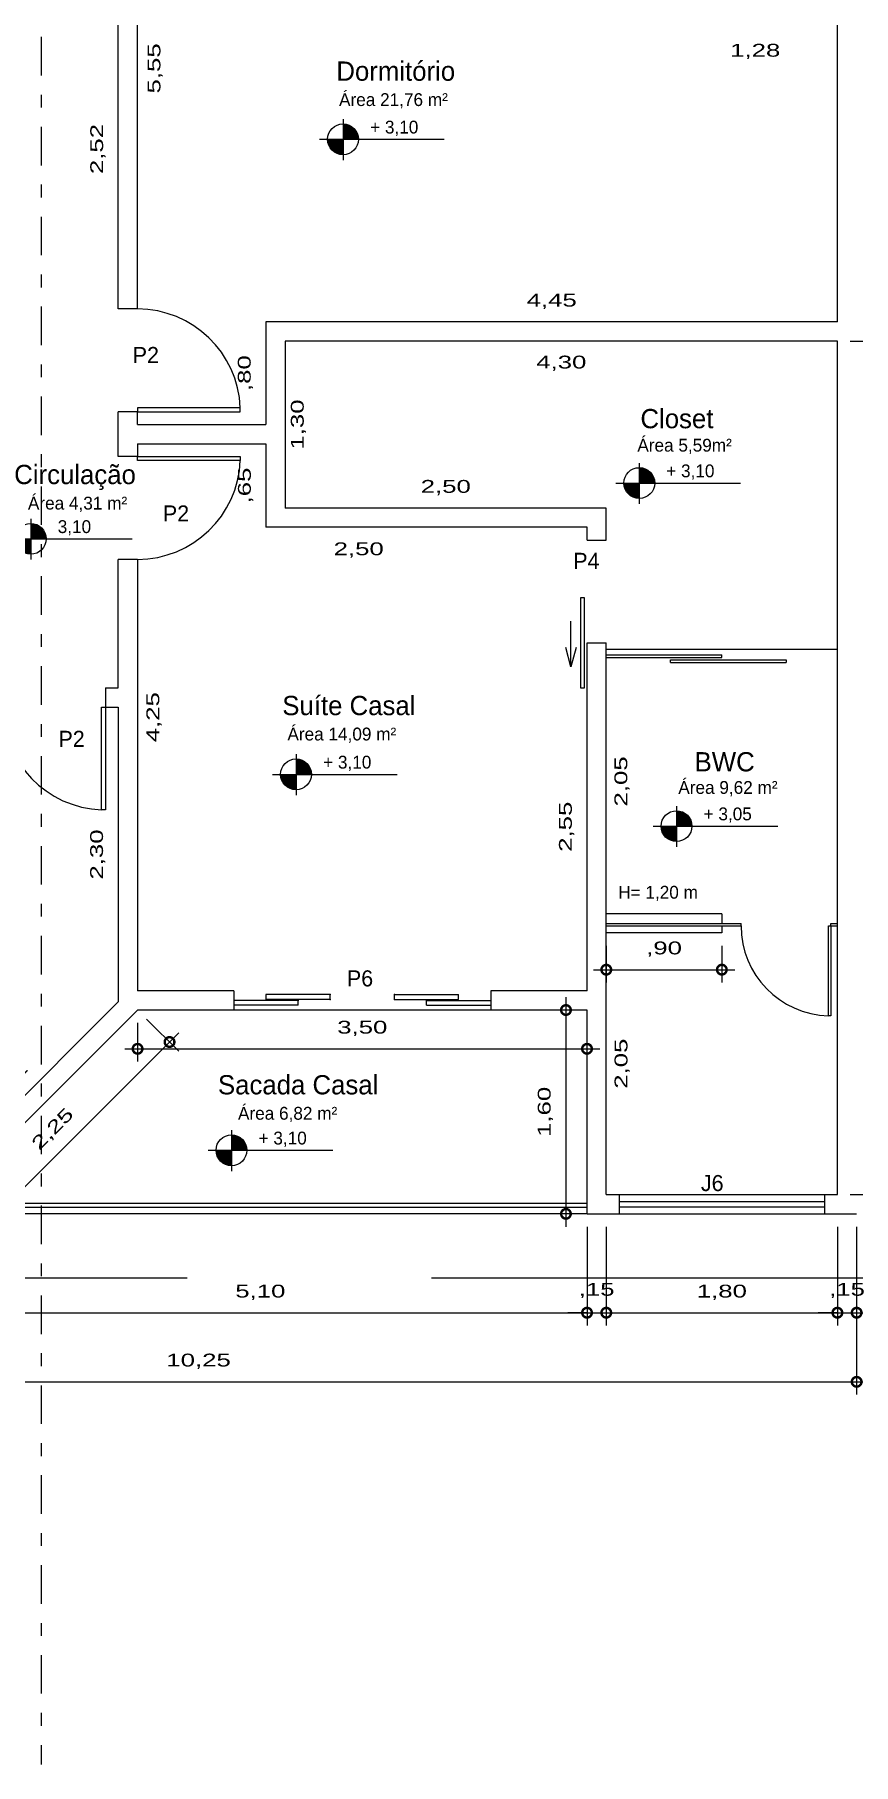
# Model space of a CAD drawing. Header units: millimetres. Extents: x 79.3 to 137.8, y -24.9 to 34.2.
# Drawn here: x 86.57 to 92.95, y -17.57 to -4.1 of the extents above; entities that cross this region are included whole.
import ezdxf

# ---------------------------------------------------------------- set-up
doc = ezdxf.new("R2010")
doc.units = ezdxf.units.MM
doc.header["$LTSCALE"] = 0.6
doc.header["$MEASUREMENT"] = 0
doc.linetypes.add('DASHDOT', pattern=[1, 0.5, -0.25, 0, -0.25])
doc.linetypes.add('HIDDEN', pattern=[9.525, 6.35, -3.175])
doc.layers.get('DEFPOINTS').update_dxf_attribs({"color": 253})
for name, color, linetype in [('0.1', 1, 'Continuous'), ('0.3', 3, 'Continuous'), ('0.4', 4, 'Continuous'), ('02', 2, 'Continuous'), ('AR-ALV', 5, 'Continuous'), ('AR-PRJ', 12, 'HIDDEN'), ('AR-TXT', 2, 'Continuous')]:
    doc.layers.add(name, color=color, linetype=linetype)
doc.styles.add('stylUS BT', font='stylu.ttf', dxfattribs={"width": 1.5})
doc.dimstyles.new('ARQ_100 - S T', dxfattribs={"dimtxt": 0.1, "dimasz": 0.24, "dimexe": 0.1, "dimexo": 0.2, "dimgap": 0.1, "dimtad": 1, "dimzin": 6, "dimtxsty": 'stylUS BT', "dimblk1": 'DOTSMALL', "dimblk2": 'DOTSMALL', "dimsah": 1, "dimcen": 0.09, "dimse1": 1, "dimse2": 1, "dimsd1": 1, "dimsd2": 1, "dimclrd": 256, "dimclre": 256, "dimclrt": 2, "dimaunit": 1, "dimadec": 0, "dimazin": 0, "dimtfac": 1, "dimtmove": 2, "dimatfit": 3, "dimldrblk": 'DOTSMALL', "dimfxl": 1, "dimtolj": 1, "dimtzin": 0, "dimarcsym": 0})
doc.dimstyles.new('ARQ_100 1', dxfattribs={"dimtxt": 0.1, "dimasz": 0.15, "dimexe": 0.1, "dimexo": 0.1, "dimgap": 0.1, "dimtad": 1, "dimzin": 6, "dimtxsty": 'stylUS BT', "dimblk": 'DOTSMALL', "dimcen": 0.1, "dimdle": 0.1, "dimclrd": 256, "dimclre": 256, "dimclrt": 2, "dimaunit": 1, "dimadec": 0, "dimazin": 0, "dimtfac": 1, "dimtmove": 2, "dimatfit": 3, "dimldrblk": 'OPEN30', "dimfxl": 1, "dimtolj": 1, "dimtzin": 0, "dimarcsym": 0})

# ---------------------------------------------------------------- blocks, each defined once
blk = doc.blocks.new('*D81')
at = {"layer": 'DEFPOINTS', "color": 0, "lineweight": -3}
for p in [(87.223, -3.736), (87.223, -6.254), (87.223, -6.254)]:
    blk.add_point(p, dxfattribs=at)
at = {"layer": 'AR-TXT', "color": 2, "lineweight": -3, "insert": (87.064, -4.995), "char_height": 0.1, "attachment_point": 5, "rotation": 90, "style": 'stylUS BT'}
blk.add_mtext('\\A1;2,52', dxfattribs=at)
blk = doc.blocks.new('_DOTSMALL')
at = {"color": 0, "linetype": 'ByBlock', "const_width": 0.5}
blk.add_lwpolyline([(-0.0625, 0, 1), (0.0625, 0, 1)], format="xyb", close=True, dxfattribs=at)
blk = doc.blocks.new('*D82')
at = {"layer": 'DEFPOINTS', "color": 0, "lineweight": -3}
for p in [(87.373, -1.586), (87.373, -7.14), (87.773, -7.14)]:
    blk.add_point(p, dxfattribs=at)
at = {"layer": 'AR-TXT', "color": 2, "lineweight": -3, "insert": (87.51, -4.367), "char_height": 0.1, "attachment_point": 5, "rotation": 90, "style": 'stylUS BT'}
blk.add_mtext('\\A1;5,55', dxfattribs=at)
blk = doc.blocks.new('*D83')
at = {"layer": 'DEFPOINTS', "color": 0, "lineweight": -3}
for p in [(88.373, -6.34), (88.373, -6.34), (92.823, -6.34)]:
    blk.add_point(p, dxfattribs=at)
at = {"layer": 'AR-TXT', "color": 2, "lineweight": -3, "insert": (90.598, -6.181), "char_height": 0.1, "attachment_point": 5, "style": 'stylUS BT'}
blk.add_mtext('\\A1;4,45', dxfattribs=at)
blk = doc.blocks.new('*D84')
at = {"layer": 'DEFPOINTS', "color": 0, "lineweight": -3}
for p in [(91.543, -4.2), (92.823, -4.2), (91.543, -4.394)]:
    blk.add_point(p, dxfattribs=at)
at = {"layer": 'AR-TXT', "color": 2, "lineweight": -3, "insert": (92.183, -4.235), "char_height": 0.1, "attachment_point": 5, "style": 'stylUS BT'}
blk.add_mtext('\\A1;1,28', dxfattribs=at)
blk = doc.blocks.new('*D86')
at = {"layer": 'DEFPOINTS', "color": 0, "lineweight": -3}
for p in [(88.373, -6.34), (88.373, -7.14), (88.373, -7.14)]:
    blk.add_point(p, dxfattribs=at)
at = {"layer": 'AR-TXT', "color": 2, "lineweight": -3, "insert": (88.213, -6.74), "char_height": 0.1, "attachment_point": 5, "rotation": 90, "style": 'stylUS BT'}
blk.add_mtext('\\A1;,80', dxfattribs=at)
blk = doc.blocks.new('*D87')
at = {"layer": 'DEFPOINTS', "color": 0, "lineweight": -3}
for p in [(88.373, -7.29), (88.373, -7.94), (88.373, -7.94)]:
    blk.add_point(p, dxfattribs=at)
at = {"layer": 'AR-TXT', "color": 2, "lineweight": -3, "insert": (88.214, -7.615), "char_height": 0.1, "attachment_point": 5, "rotation": 90, "style": 'stylUS BT'}
blk.add_mtext('\\A1;,65', dxfattribs=at)
blk = doc.blocks.new('*D88')
at = {"layer": 'DEFPOINTS', "color": 0, "lineweight": -3}
for p in [(88.523, -6.49), (88.523, -7.79), (88.735, -7.79)]:
    blk.add_point(p, dxfattribs=at)
at = {"layer": 'AR-TXT', "color": 2, "lineweight": -3, "insert": (88.626, -7.14), "char_height": 0.1, "attachment_point": 5, "rotation": 90, "style": 'stylUS BT'}
blk.add_mtext('\\A1;1,30', dxfattribs=at)
blk = doc.blocks.new('*D89')
at = {"layer": 'DEFPOINTS', "color": 0, "lineweight": -3}
for p in [(88.523, -7.79), (88.523, -7.79), (91.023, -7.79)]:
    blk.add_point(p, dxfattribs=at)
at = {"layer": 'AR-TXT', "color": 2, "lineweight": -3, "insert": (89.773, -7.631), "char_height": 0.1, "attachment_point": 5, "style": 'stylUS BT'}
blk.add_mtext('\\A1;2,50', dxfattribs=at)
blk = doc.blocks.new('*D90')
at = {"layer": 'DEFPOINTS', "color": 0, "lineweight": -3}
for p in [(88.523, -6.49), (92.823, -6.49), (88.523, -6.667)]:
    blk.add_point(p, dxfattribs=at)
at = {"layer": 'AR-TXT', "color": 2, "lineweight": -3, "insert": (90.673, -6.663), "char_height": 0.1, "attachment_point": 5, "style": 'stylUS BT'}
blk.add_mtext('\\A1;4,30', dxfattribs=at)
blk = doc.blocks.new('*D91')
at = {"layer": 'DEFPOINTS', "color": 0, "lineweight": -3}
for p in [(87.373, -7.29), (87.373, -11.549), (87.61, -11.549)]:
    blk.add_point(p, dxfattribs=at)
at = {"layer": 'AR-TXT', "color": 2, "lineweight": -3, "insert": (87.501, -9.419), "char_height": 0.1, "attachment_point": 5, "rotation": 90, "style": 'stylUS BT'}
blk.add_mtext('\\A1;4,25', dxfattribs=at)
blk = doc.blocks.new('*D92')
at = {"layer": 'DEFPOINTS', "color": 0, "lineweight": -3}
for p in [(90.873, -8.995), (90.873, -11.549), (90.873, -11.549)]:
    blk.add_point(p, dxfattribs=at)
at = {"layer": 'AR-TXT', "color": 2, "lineweight": -3, "insert": (90.714, -10.272), "char_height": 0.1, "attachment_point": 5, "rotation": 90, "style": 'stylUS BT'}
blk.add_mtext('\\A1;2,55', dxfattribs=at)
blk = doc.blocks.new('*D93')
at = {"layer": 'DEFPOINTS', "color": 0, "lineweight": -3}
for p in [(88.373, -7.94), (90.873, -7.94), (88.373, -8.132)]:
    blk.add_point(p, dxfattribs=at)
at = {"layer": 'AR-TXT', "color": 2, "lineweight": -3, "insert": (89.095, -8.117), "char_height": 0.1, "attachment_point": 5, "style": 'stylUS BT'}
blk.add_mtext('\\A1;2,50', dxfattribs=at)
blk = doc.blocks.new('*D95')
at = {"layer": 'DEFPOINTS', "color": 0, "lineweight": -3}
for p in [(87.223, -9.34), (87.223, -11.636), (87.223, -11.636)]:
    blk.add_point(p, dxfattribs=at)
at = {"layer": 'AR-TXT', "color": 2, "lineweight": -3, "insert": (87.063, -10.488), "char_height": 0.1, "attachment_point": 5, "rotation": 90, "style": 'stylUS BT'}
blk.add_mtext('\\A1;2,30', dxfattribs=at)
blk = doc.blocks.new('*D96')
at = {"layer": 'DEFPOINTS', "color": 0, "lineweight": -3}
for p in [(87.223, -11.636), (85.723, -13.136), (85.723, -13.136)]:
    blk.add_point(p, dxfattribs=at)
at = {"layer": 'AR-TXT', "color": 2, "lineweight": -3, "insert": (86.36, -12.274), "char_height": 0.1, "attachment_point": 5, "rotation": 45, "style": 'stylUS BT'}
blk.add_mtext('\\A1;2,12', dxfattribs=at)
blk = doc.blocks.new('*D142')
at = {"layer": '0.1', "lineweight": -2}
for p, q in [((87.443, -11.769), (87.693, -12.019)), ((85.963, -13.606), (87.693, -11.877)), ((85.856, -13.357), (86.105, -13.606))]:
    blk.add_line(p, q, dxfattribs=at)
at = {"layer": 'DEFPOINTS', "color": 0, "lineweight": -3}
for p in [(87.373, -11.699), (87.622, -11.948), (85.785, -13.286)]:
    blk.add_point(p, dxfattribs=at)
at = {"layer": '0.1', "lineweight": -2, "xscale": 0.15, "yscale": 0.15, "zscale": 0.15}
for p, rotation in [((87.622, -11.948), 45), ((86.034, -13.536), 225)]:
    blk.add_blockref('_DOTSMALL', p, dxfattribs=dict(at, rotation=rotation))
at = {"layer": '0.1', "color": 2, "lineweight": -3, "insert": (86.716, -12.629), "char_height": 0.1, "attachment_point": 5, "rotation": 45, "style": 'stylUS BT'}
blk.add_mtext('\\A1;2,25', dxfattribs=at)
blk = doc.blocks.new('_Open30')
at = {"layer": 'AR-ALV', "color": 0, "lineweight": -2}
for p, q in [((-1, 0.268), (0, 0)), ((0, 0), (-1, -0.268)), ((0, 0), (-1, 0))]:
    blk.add_line(p, q, dxfattribs=at)
blk = doc.blocks.new('*D143')
at = {"layer": '0.1', "lineweight": -2}
for p, q in [((87.373, -11.799), (87.373, -12.101)), ((87.273, -12.001), (90.973, -12.001))]:
    blk.add_line(p, q, dxfattribs=at)
at = {"layer": 'DEFPOINTS', "color": 0, "lineweight": -3}
for p in [(87.373, -11.699), (90.873, -12.001), (90.873, -12.001)]:
    blk.add_point(p, dxfattribs=at)
at = {"layer": '0.1', "lineweight": -2, "xscale": 0.15, "yscale": 0.15, "zscale": 0.15, "rotation": 180}
blk.add_blockref('_DOTSMALL', (87.373, -12.001), dxfattribs=at)
at = {"layer": '0.1', "lineweight": -2, "xscale": 0.15, "yscale": 0.15, "zscale": 0.15}
blk.add_blockref('_DOTSMALL', (90.873, -12.001), dxfattribs=at)
at = {"layer": '0.1', "color": 2, "lineweight": -3, "insert": (89.123, -11.842), "char_height": 0.1, "attachment_point": 5, "style": 'stylUS BT'}
blk.add_mtext('\\A1;3,50', dxfattribs=at)
blk = doc.blocks.new('*D144')
at = {"layer": '0.1', "lineweight": -2}
for p, q in [((90.773, -11.699), (90.609, -11.699)), ((90.709, -11.599), (90.709, -13.386)), ((90.773, -13.286), (90.609, -13.286))]:
    blk.add_line(p, q, dxfattribs=at)
at = {"layer": 'DEFPOINTS', "color": 0, "lineweight": -3}
for p in [(90.873, -11.699), (90.709, -13.286), (90.873, -13.286)]:
    blk.add_point(p, dxfattribs=at)
at = {"layer": '0.1', "lineweight": -2, "xscale": 0.15, "yscale": 0.15, "zscale": 0.15}
for p, rotation in [((90.709, -11.699), 90), ((90.709, -13.286), 270)]:
    blk.add_blockref('_DOTSMALL', p, dxfattribs=dict(at, rotation=rotation))
at = {"layer": '0.1', "color": 2, "lineweight": -3, "insert": (90.549, -12.492), "char_height": 0.1, "attachment_point": 5, "rotation": 90, "style": 'stylUS BT'}
blk.add_mtext('\\A1;1,60', dxfattribs=at)
blk = doc.blocks.new('*D145')
at = {"layer": '0.1', "lineweight": -2}
for p, q in [((85.785, -13.386), (85.785, -14.156)), ((90.873, -13.386), (90.873, -14.156)), ((85.685, -14.056), (90.973, -14.056))]:
    blk.add_line(p, q, dxfattribs=at)
at = {"layer": 'DEFPOINTS', "color": 0, "lineweight": -3}
for p in [(85.785, -13.286), (90.873, -13.286), (90.873, -14.056)]:
    blk.add_point(p, dxfattribs=at)
at = {"layer": '0.1', "lineweight": -2, "xscale": 0.15, "yscale": 0.15, "zscale": 0.15, "rotation": 180}
blk.add_blockref('_DOTSMALL', (85.785, -14.056), dxfattribs=at)
at = {"layer": '0.1', "lineweight": -2, "xscale": 0.15, "yscale": 0.15, "zscale": 0.15}
blk.add_blockref('_DOTSMALL', (90.873, -14.056), dxfattribs=at)
at = {"layer": '0.1', "color": 2, "lineweight": -3, "insert": (88.329, -13.897), "char_height": 0.1, "attachment_point": 5, "style": 'stylUS BT'}
blk.add_mtext('\\A1;5,10', dxfattribs=at)
blk = doc.blocks.new('*D146')
at = {"layer": '0.1', "lineweight": -2}
for p, q in [((90.873, -13.386), (90.873, -14.156)), ((91.023, -13.386), (91.023, -14.156)), ((90.873, -14.056), (90.723, -14.056)), ((90.873, -14.056), (91.023, -14.056)), ((91.023, -14.056), (91.173, -14.056))]:
    blk.add_line(p, q, dxfattribs=at)
at = {"layer": 'DEFPOINTS', "color": 0, "lineweight": -3}
for p in [(90.873, -13.286), (91.023, -13.286), (91.023, -14.056)]:
    blk.add_point(p, dxfattribs=at)
at = {"layer": '0.1', "lineweight": -2, "xscale": 0.15, "yscale": 0.15, "zscale": 0.15}
blk.add_blockref('_DOTSMALL', (90.873, -14.056), dxfattribs=at)
at = {"layer": '0.1', "lineweight": -2, "xscale": 0.15, "yscale": 0.15, "zscale": 0.15, "rotation": 180}
blk.add_blockref('_DOTSMALL', (91.023, -14.056), dxfattribs=at)
at = {"layer": '0.1', "color": 2, "lineweight": -3, "insert": (90.948, -13.883), "char_height": 0.1, "attachment_point": 5, "style": 'stylUS BT'}
blk.add_mtext('\\A1;,15', dxfattribs=at)
blk = doc.blocks.new('*D147')
at = {"layer": '0.1', "lineweight": -2}
for p, q in [((91.023, -13.386), (91.023, -14.156)), ((92.823, -13.386), (92.823, -14.156)), ((90.923, -14.056), (92.923, -14.056))]:
    blk.add_line(p, q, dxfattribs=at)
at = {"layer": 'DEFPOINTS', "color": 0, "lineweight": -3}
for p in [(91.023, -13.286), (92.823, -13.286), (92.823, -14.056)]:
    blk.add_point(p, dxfattribs=at)
at = {"layer": '0.1', "lineweight": -2, "xscale": 0.15, "yscale": 0.15, "zscale": 0.15, "rotation": 180}
blk.add_blockref('_DOTSMALL', (91.023, -14.056), dxfattribs=at)
at = {"layer": '0.1', "lineweight": -2, "xscale": 0.15, "yscale": 0.15, "zscale": 0.15}
blk.add_blockref('_DOTSMALL', (92.823, -14.056), dxfattribs=at)
at = {"layer": '0.1', "color": 2, "lineweight": -3, "insert": (91.923, -13.897), "char_height": 0.1, "attachment_point": 5, "style": 'stylUS BT'}
blk.add_mtext('\\A1;1,80', dxfattribs=at)
blk = doc.blocks.new('*D148')
at = {"layer": '0.1', "lineweight": -2}
for p, q in [((92.823, -13.386), (92.823, -14.156)), ((92.973, -13.386), (92.973, -14.156)), ((92.823, -14.056), (92.673, -14.056)), ((92.823, -14.056), (92.973, -14.056)), ((92.973, -14.056), (93.123, -14.056))]:
    blk.add_line(p, q, dxfattribs=at)
at = {"layer": 'DEFPOINTS', "color": 0, "lineweight": -3}
for p in [(92.823, -13.286), (92.973, -13.286), (92.973, -14.056)]:
    blk.add_point(p, dxfattribs=at)
at = {"layer": '0.1', "lineweight": -2, "xscale": 0.15, "yscale": 0.15, "zscale": 0.15}
blk.add_blockref('_DOTSMALL', (92.823, -14.056), dxfattribs=at)
at = {"layer": '0.1', "lineweight": -2, "xscale": 0.15, "yscale": 0.15, "zscale": 0.15, "rotation": 180}
blk.add_blockref('_DOTSMALL', (92.973, -14.056), dxfattribs=at)
at = {"layer": '0.1', "color": 2, "lineweight": -3, "insert": (92.898, -13.883), "char_height": 0.1, "attachment_point": 5, "style": 'stylUS BT'}
blk.add_mtext('\\A1;,15', dxfattribs=at)
blk = doc.blocks.new('*D149')
at = {"layer": '0.1', "lineweight": -2}
for p, q in [((82.723, -13.386), (82.723, -14.694)), ((92.973, -13.386), (92.973, -14.694)), ((82.623, -14.594), (93.073, -14.594))]:
    blk.add_line(p, q, dxfattribs=at)
at = {"layer": 'DEFPOINTS', "color": 0, "lineweight": -3}
for p in [(82.723, -13.286), (92.973, -13.286), (92.973, -14.594)]:
    blk.add_point(p, dxfattribs=at)
at = {"layer": '0.1', "lineweight": -2, "xscale": 0.15, "yscale": 0.15, "zscale": 0.15, "rotation": 180}
blk.add_blockref('_DOTSMALL', (82.723, -14.594), dxfattribs=at)
at = {"layer": '0.1', "lineweight": -2, "xscale": 0.15, "yscale": 0.15, "zscale": 0.15}
blk.add_blockref('_DOTSMALL', (92.973, -14.594), dxfattribs=at)
at = {"layer": '0.1', "color": 2, "lineweight": -3, "insert": (87.848, -14.434), "char_height": 0.1, "attachment_point": 5, "style": 'stylUS BT'}
blk.add_mtext('\\A1;10,25', dxfattribs=at)
blk = doc.blocks.new('*D159')
at = {"layer": '0.1', "lineweight": -2}
for p, q in [((93.899, -6.39), (93.899, -13.236)), ((92.923, -6.49), (93.999, -6.49)), ((92.923, -13.136), (93.999, -13.136))]:
    blk.add_line(p, q, dxfattribs=at)
at = {"layer": 'DEFPOINTS', "color": 0, "lineweight": -3}
for p in [(92.823, -6.49), (92.823, -13.136), (93.899, -13.136)]:
    blk.add_point(p, dxfattribs=at)
at = {"layer": '0.1', "lineweight": -2, "xscale": 0.15, "yscale": 0.15, "zscale": 0.15}
for p, rotation in [((93.899, -6.49), 90), ((93.899, -13.136), 270)]:
    blk.add_blockref('_DOTSMALL', p, dxfattribs=dict(at, rotation=rotation))
at = {"layer": '0.1', "color": 2, "lineweight": -3, "insert": (93.739, -9.813), "char_height": 0.1, "attachment_point": 5, "rotation": 90, "style": 'stylUS BT'}
blk.add_mtext('\\A1;6,65', dxfattribs=at)
blk = doc.blocks.new('NIVELPLANTA2')
for p, q in [((0, 0.195), (0, -0.202)), ((-0.228, 0), (0.986, 0))]:
    blk.add_line(p, q)
at = {"const_width": 0.15}
for points in [[(-0.075, 0, 0.414214), (0, -0.075, 1)], [(0.075, 0, 0.414214), (0, 0.075, 1)]]:
    blk.add_lwpolyline(points, format="xyb", dxfattribs=at)
blk.add_circle((0, 0), 0.15)
blk = doc.blocks.new('*D168')
at = {"layer": 'DEFPOINTS', "color": 0, "linetype": 'Continuous', "lineweight": -3}
for p in [(91.023, -11.099), (91.023, -13.136), (91.307, -13.136)]:
    blk.add_point(p, dxfattribs=at)
at = {"layer": '0.1', "color": 2, "linetype": 'Continuous', "lineweight": -3, "insert": (91.147, -12.117), "char_height": 0.1, "attachment_point": 5, "rotation": 90, "style": 'stylUS BT'}
blk.add_mtext('\\A1;2,05', dxfattribs=at)
blk = doc.blocks.new('*D169')
at = {"layer": 'DEFPOINTS', "color": 0, "linetype": 'Continuous', "lineweight": -3}
for p in [(91.023, -8.89), (91.023, -10.949), (91.305, -10.949)]:
    blk.add_point(p, dxfattribs=at)
at = {"layer": '0.1', "color": 2, "linetype": 'Continuous', "lineweight": -3, "insert": (91.146, -9.919), "char_height": 0.1, "attachment_point": 5, "rotation": 90, "style": 'stylUS BT'}
blk.add_mtext('\\A1;2,05', dxfattribs=at)
blk = doc.blocks.new('*D170')
at = {"layer": '0.1', "linetype": 'Continuous', "lineweight": -2}
for p, q in [((91.023, -11.199), (91.023, -11.485)), ((91.923, -11.199), (91.923, -11.485)), ((90.923, -11.385), (92.023, -11.385))]:
    blk.add_line(p, q, dxfattribs=at)
at = {"layer": 'DEFPOINTS', "color": 0, "linetype": 'Continuous', "lineweight": -3}
for p in [(91.023, -11.099), (91.923, -11.099), (91.923, -11.385)]:
    blk.add_point(p, dxfattribs=at)
at = {"layer": '0.1', "linetype": 'Continuous', "lineweight": -2, "xscale": 0.15, "yscale": 0.15, "zscale": 0.15, "rotation": 180}
blk.add_blockref('_DOTSMALL', (91.023, -11.385), dxfattribs=at)
at = {"layer": '0.1', "linetype": 'Continuous', "lineweight": -2, "xscale": 0.15, "yscale": 0.15, "zscale": 0.15}
blk.add_blockref('_DOTSMALL', (91.923, -11.385), dxfattribs=at)
at = {"layer": '0.1', "color": 2, "linetype": 'Continuous', "lineweight": -3, "insert": (91.473, -11.225), "char_height": 0.1, "attachment_point": 5, "style": 'stylUS BT'}
blk.add_mtext('\\A1;,90', dxfattribs=at)

msp = doc.modelspace()

# ---------------------------------------------------------------- linework, layer by layer
at = {"layer": '0.1', "linetype": 'Continuous', "lineweight": -3}
msp.add_line((91.023, -8.89), (92.823, -8.89), dxfattribs=at)
at = {"layer": '0.1'}
for p, q in [((90.123, -11.699), (88.123, -11.699)), ((90.873, -13.286), (85.785, -13.286))]:
    msp.add_line(p, q, dxfattribs=at)
at = {"layer": '0.1', "linetype": 'HIDDEN', "lineweight": -3}
for p, q in [((91.123, -13.136), (91.123, -13.286)), ((92.723, -13.136), (92.723, -13.286))]:
    msp.add_line(p, q, dxfattribs=at)
at = {"layer": '0.1', "linetype": 'HIDDEN'}
for p, q in [((91.123, -13.191), (92.723, -13.191)), ((91.123, -13.231), (92.723, -13.231))]:
    msp.add_line(p, q, dxfattribs=at)
at = {"layer": '0.1'}
for centre, radius, start, end in [((87.372, -7.041), 0.801, 2.2198, 89.9696), ((87.372, -7.389), 0.801, 270.0304, 357.7802), ((87.124, -9.34), 0.801, 180.0304, 267.7802), ((92.773, -11.044), 0.7, 180, 268.3628)]:
    msp.add_arc(centre, radius, start, end, dxfattribs=at)
at = {"layer": '0.3'}
for p, q in [((91.923, -10.949), (91.023, -10.949)), ((91.923, -10.949), (91.923, -11.024)), ((91.923, -11.044), (91.923, -11.099)), ((91.923, -11.099), (91.023, -11.099))]:
    msp.add_line(p, q, dxfattribs=at)
at = {"layer": '0.4', "linetype": 'DASHDOT', "lineweight": -3}
msp.add_line((86.621, 5.678), (86.621, -17.573), dxfattribs=at)
at = {"layer": '02'}
for p, q in [((87.373, -7.01), (87.373, -7.04)), ((88.173, -7.01), (87.373, -7.01)), ((87.373, -7.04), (88.173, -7.04)), ((88.173, -7.04), (88.173, -7.01)), ((87.373, -7.42), (87.373, -7.39)), ((87.373, -7.39), (88.173, -7.39)), ((88.173, -7.39), (88.173, -7.42)), ((88.173, -7.42), (87.373, -7.42)), ((91.023, -8.933), (91.923, -8.933)), ((91.023, -8.953), (91.923, -8.953)), ((91.523, -8.993), (91.523, -8.973)), ((91.523, -8.973), (92.423, -8.973)), ((91.523, -8.993), (92.423, -8.993)), ((91.923, -8.953), (91.923, -8.933)), ((92.423, -8.973), (92.423, -8.993)), ((87.093, -9.34), (87.123, -9.34)), ((87.093, -10.14), (87.093, -9.34)), ((87.123, -9.34), (87.123, -10.14)), ((87.123, -10.14), (87.093, -10.14)), ((91.023, -11.024), (91.923, -11.024)), ((91.023, -11.044), (91.923, -11.044)), ((91.923, -11.024), (92.073, -11.024)), ((91.923, -11.044), (92.073, -11.044)), ((92.073, -11.044), (92.073, -11.024)), ((92.073, -11.044), (92.073, -11.024)), ((92.753, -11.044), (92.773, -11.044)), ((92.753, -11.744), (92.753, -11.044)), ((92.773, -11.024), (92.823, -11.024)), ((92.773, -11.044), (92.773, -11.024)), ((92.773, -11.044), (92.773, -11.744)), ((92.773, -11.044), (92.823, -11.044)), ((88.873, -11.578), (88.373, -11.578)), ((88.373, -11.578), (88.373, -11.616)), ((88.873, -11.616), (88.873, -11.578)), ((89.373, -11.578), (89.873, -11.578)), ((89.373, -11.616), (89.373, -11.578)), ((89.873, -11.616), (89.873, -11.578)), ((88.623, -11.624), (88.123, -11.624)), ((88.623, -11.661), (88.123, -11.661)), ((88.873, -11.616), (88.373, -11.616)), ((88.623, -11.661), (88.623, -11.624)), ((89.373, -11.616), (89.873, -11.616)), ((89.623, -11.624), (90.123, -11.624)), ((89.623, -11.661), (89.623, -11.624)), ((89.623, -11.661), (90.123, -11.661)), ((92.773, -11.744), (92.753, -11.744)), ((90.873, -13.236), (85.835, -13.236)), ((90.873, -13.206), (85.865, -13.206))]:
    msp.add_line(p, q, dxfattribs=at)
msp.add_lwpolyline([(90.823, -9.19), (90.853, -9.19), (90.853, -8.49), (90.823, -8.49)], close=True, dxfattribs=at)
for p in [(88.873, -11.578), (89.373, -11.578), (88.623, -11.624), (88.873, -11.616), (89.373, -11.616), (89.623, -11.624)]:
    msp.add_point(p, dxfattribs=at)
at = {"layer": 'AR-ALV'}
for p, q in [((87.373, -6.24), (87.373, -1.586)), ((87.223, -6.24), (87.223, -3.736)), ((92.823, -6.34), (92.823, -3.936)), ((92.823, -6.34), (92.823, -5.49)), ((87.373, -6.24), (87.223, -6.24)), ((92.823, -6.34), (88.373, -6.34)), ((88.373, -6.34), (88.373, -7.14)), ((92.823, -6.49), (88.523, -6.49)), ((88.523, -6.49), (88.523, -7.79)), ((92.823, -6.99), (92.823, -6.49)), ((92.823, -13.136), (92.823, -6.49)), ((87.373, -7.04), (87.223, -7.04)), ((87.223, -7.39), (87.223, -7.04)), ((87.373, -7.14), (87.373, -7.04)), ((87.223, -7.39), (87.223, -7.19)), ((87.373, -7.14), (88.373, -7.14)), ((87.373, -7.39), (87.223, -7.39)), ((87.373, -7.29), (87.373, -7.39)), ((87.373, -7.29), (87.373, -7.39)), ((87.373, -7.29), (88.373, -7.29)), ((88.373, -7.29), (88.373, -7.94)), ((91.023, -7.79), (88.523, -7.79)), ((91.023, -8.04), (91.023, -7.79)), ((90.873, -7.94), (88.373, -7.94)), ((90.873, -8.04), (90.873, -7.94)), ((90.873, -8.04), (91.023, -8.04)), ((87.223, -9.19), (87.223, -8.19)), ((87.373, -8.19), (87.223, -8.19)), ((87.373, -8.19), (87.373, -11.549)), ((90.873, -11.549), (90.873, -8.84)), ((90.873, -8.84), (91.023, -8.84)), ((91.023, -13.136), (91.023, -8.84)), ((87.123, -9.19), (87.123, -9.34)), ((87.123, -9.19), (87.223, -9.19)), ((87.123, -9.34), (87.223, -9.34)), ((87.223, -9.34), (87.223, -11.636)), ((88.123, -11.549), (87.373, -11.549)), ((88.123, -11.549), (88.123, -11.699)), ((90.873, -11.549), (90.123, -11.549)), ((90.123, -11.549), (90.123, -11.699)), ((87.223, -11.636), (85.723, -13.136)), ((87.373, -11.699), (85.785, -13.286)), ((88.123, -11.699), (87.373, -11.699)), ((90.873, -11.699), (90.123, -11.699)), ((90.873, -13.286), (90.873, -11.699)), ((91.023, -13.136), (92.823, -13.136)), ((90.873, -13.286), (92.973, -13.286))]:
    msp.add_line(p, q, dxfattribs=at)
at = {"layer": 'AR-PRJ'}
msp.add_line((93.473, -13.786), (82.223, -13.786), dxfattribs=at)

# ---------------------------------------------------------------- block references
at = {"layer": '0.1', "lineweight": -3}
for p, xscale, yscale in [((88.973, -4.919), 0.7999999999999972, 0.7999999999999998), ((91.28, -7.596), 0.8, 0.8), ((86.541, -8.03), 0.7999999999999972, 0.7999999999999998), ((88.607, -9.864), 0.7999999999999972, 0.8000000000000007), ((91.57, -10.267), 0.8, 0.8), ((88.104, -12.791), 0.7999999999999972, 0.8000000000000007)]:
    msp.add_blockref('NIVELPLANTA2', p, dxfattribs=dict(at, xscale=xscale, yscale=yscale))

# ---------------------------------------------------------------- texts
at = {"layer": 'AR-TXT', "attachment_point": 1}
for s, insert, char_height, width in [('{\\fStylus BT|b0|i0|c0|p34;Dormitório}', (88.921, -4.313), 0.15, 1.3569), ('{\\fStylus BT|b0|i0|c0|p34;Área 21,76 m²}', (88.942, -4.56), 0.1, 1.143), ('{\\fStylus BT|b0|i0|c0|p34;+ 3,10}', (89.184, -4.774), 0.1, 0.6422), ('{\\fStylus BT|b0|i0|c0|p34;P2}', (87.335, -6.536), 0.125, 0.1942), ('{\\fStylus BT|b0|i0|c0|p34;Closet}', (91.289, -7.019), 0.15, 1.3569), ('{\\fStylus BT|b0|i0|c0|p34;Área 5,59m²}', (91.265, -7.251), 0.1, 0.9293), ('{\\fStylus BT|b0|i0|c0|p34;Circulação}', (86.412, -7.454), 0.15, 1.3569), ('{\\fStylus BT|b0|i0|c0|p34;+ 3,10}', (91.49, -7.451), 0.1, 0.6422), ('{\\fStylus BT|b0|i0|c0|p34;Área 4,31 m²}', (86.519, -7.702), 0.1, 1.143), ('{\\fStylus BT|b0|i0|c0|p34;P2}', (87.57, -7.77), 0.125, 0.1942), ('{\\fStylus BT|b0|i0|c0|p34;3,10}', (86.751, -7.885), 0.1, 0.6422), ('{\\fStylus BT|b0|i0|c0|p34;P4}', (90.766, -8.139), 0.125, 0.1942), ('{\\fStylus BT|b0|i0|c0|p34;Suíte Casal}', (88.5, -9.253), 0.15, 1.3569), ('{\\fStylus BT|b0|i0|c0|p34;P2}', (86.757, -9.525), 0.125, 0.1942), ('{\\fStylus BT|b0|i0|c0|p34;Área 14,09 m²}', (88.54, -9.5), 0.1, 1.143), ('{\\fStylus BT|b0|i0|c0|p34;BWC}', (91.711, -9.691), 0.15, 1.3569), ('{\\fStylus BT|b0|i0|c0|p34;+ 3,10}', (88.818, -9.719), 0.1, 0.6422), ('{\\fStylus BT|b0|i0|c0|p34;Área 9,62 m²}', (91.584, -9.916), 0.1, 0.9293), ('{\\fStylus BT|b0|i0|c0|p34;+ 3,05}', (91.781, -10.122), 0.1, 0.6422), ('{\\fStylus BT|b0|i0|c0|p34;H= 1,20 m}', (91.116, -10.732), 0.1, 0.9293), ('{\\fStylus BT|b0|i0|c0|p34;P6}', (89.003, -11.39), 0.125, 0.1942), ('{\\fStylus BT|b0|i0|c0|p34;Sacada Casal}', (87.999, -12.206), 0.15, 1.3569), ('{\\fStylus BT|b0|i0|c0|p34;Área 6,82 m²}', (88.155, -12.453), 0.1, 1.143), ('{\\fStylus BT|b0|i0|c0|p34;+ 3,10}', (88.315, -12.646), 0.1, 0.6422), ('{\\fStylus BT|b0|i0|c0|p34;J6}', (91.76, -12.984), 0.125, 0.1942)]:
    msp.add_mtext(s, dxfattribs=dict(at, insert=insert, char_height=char_height, width=width))

# ---------------------------------------------------------------- dimensions: what is measured, and where the dimension line sits
at = {"layer": '0.1', "lineweight": -3}
dim = msp.add_linear_dim(base=(93.899, -13.136), p1=(92.823, -6.49), p2=(92.823, -13.136), angle=90, dimstyle='ARQ_100 1', dxfattribs=at)
dim.commit()
dim.dimension.update_dxf_attribs({"geometry": '*D159', "text_midpoint": (93.739, -9.813)})
at = {"layer": '0.1', "linetype": 'Continuous', "lineweight": -3}
for base, p1, p2, picture, middle in [((91.305, -10.949), (91.023, -8.89), (91.023, -10.949), '*D169', (91.146, -9.919)), ((91.307, -13.136), (91.023, -11.099), (91.023, -13.136), '*D168', (91.147, -12.117))]:
    dim = msp.add_linear_dim(base=base, p1=p1, p2=p2, angle=90, text='2,05', dimstyle='ARQ_100 - S T', dxfattribs=at)
    dim.commit()
    dim.dimension.update_dxf_attribs({"geometry": picture, "text_midpoint": middle})
dim = msp.add_linear_dim(base=(91.923, -11.385), p1=(91.023, -11.099), p2=(91.923, -11.099), dimstyle='ARQ_100 1', dxfattribs=at)
dim.commit()
dim.dimension.update_dxf_attribs({"geometry": '*D170', "text_midpoint": (91.473, -11.225)})
at = {"layer": '0.1', "lineweight": -3}
dim = msp.add_aligned_dim(p1=(85.785, -13.286), p2=(87.373, -11.699), distance=-0.353, dimstyle='ARQ_100 1', dxfattribs=at)
dim.commit()
dim.dimension.update_dxf_attribs({"geometry": '*D142', "text_midpoint": (86.716, -12.629)})
for base, p1, p2, picture, middle in [((90.873, -12.001), (87.373, -11.699), (90.873, -12.001), '*D143', (89.123, -11.842)), ((92.973, -14.594), (82.723, -13.286), (92.973, -13.286), '*D149', (87.848, -14.434)), ((92.823, -14.056), (91.023, -13.286), (92.823, -13.286), '*D147', (91.923, -13.897))]:
    dim = msp.add_linear_dim(base=base, p1=p1, p2=p2, dimstyle='ARQ_100 1', dxfattribs=at)
    dim.commit()
    dim.dimension.update_dxf_attribs({"geometry": picture, "text_midpoint": middle})
dim = msp.add_linear_dim(base=(90.709, -13.286), p1=(90.873, -11.699), p2=(90.873, -13.286), angle=90, text='1,60', dimstyle='ARQ_100 1', dxfattribs=at)
dim.commit()
dim.dimension.update_dxf_attribs({"geometry": '*D144', "text_midpoint": (90.549, -12.492)})
dim = msp.add_linear_dim(base=(90.873, -14.056), p1=(85.785, -13.286), p2=(90.873, -13.286), text='5,10', dimstyle='ARQ_100 1', dxfattribs=at)
dim.commit()
dim.dimension.update_dxf_attribs({"geometry": '*D145', "text_midpoint": (88.329, -13.897)})
for base, p1, p2, picture, middle in [((91.023, -14.056), (90.873, -13.286), (91.023, -13.286), '*D146', (90.948, -13.883)), ((92.973, -14.056), (92.823, -13.286), (92.973, -13.286), '*D148', (92.898, -13.883))]:
    dim = msp.add_linear_dim(base=base, p1=p1, p2=p2, dimstyle='ARQ_100 1', dxfattribs=at)
    dim.commit()
    dim.dimension.update_dxf_attribs({"geometry": picture, "text_midpoint": middle, "dimtype": 160})
at = {"layer": 'AR-TXT', "lineweight": -3}
for base, p1, p2, picture, middle in [((87.773, -7.14), (87.373, -1.586), (87.373, -7.14), '*D82', (87.51, -4.367)), ((88.735, -7.79), (88.523, -6.49), (88.523, -7.79), '*D88', (88.626, -7.14))]:
    dim = msp.add_linear_dim(base=base, p1=p1, p2=p2, angle=90, dimstyle='ARQ_100 - S T', dxfattribs=at)
    dim.commit()
    dim.dimension.update_dxf_attribs({"geometry": picture, "text_midpoint": middle, "dimtype": 160})
for base, p1, p2, picture, middle in [((87.223, -6.254), (87.223, -3.736), (87.223, -6.254), '*D81', (87.064, -4.995)), ((88.373, -7.14), (88.373, -6.34), (88.373, -7.14), '*D86', (88.213, -6.74)), ((88.373, -7.94), (88.373, -7.29), (88.373, -7.94), '*D87', (88.214, -7.615)), ((90.873, -11.549), (90.873, -8.995), (90.873, -11.549), '*D92', (90.714, -10.272)), ((87.223, -11.636), (87.223, -9.34), (87.223, -11.636), '*D95', (87.063, -10.488))]:
    dim = msp.add_linear_dim(base=base, p1=p1, p2=p2, angle=90, dimstyle='ARQ_100 - S T', dxfattribs=at)
    dim.commit()
    dim.dimension.update_dxf_attribs({"geometry": picture, "text_midpoint": middle})
for base, p1, p2, picture, middle in [((91.543, -4.394), (92.823, -4.2), (91.543, -4.2), '*D84', (92.183, -4.235)), ((88.373, -6.34), (92.823, -6.34), (88.373, -6.34), '*D83', (90.598, -6.181)), ((88.523, -7.79), (91.023, -7.79), (88.523, -7.79), '*D89', (89.773, -7.631))]:
    dim = msp.add_linear_dim(base=base, p1=p1, p2=p2, dimstyle='ARQ_100 - S T', dxfattribs=at)
    dim.commit()
    dim.dimension.update_dxf_attribs({"geometry": picture, "text_midpoint": middle})
for base, p1, p2, picture, middle in [((88.523, -6.667), (92.823, -6.49), (88.523, -6.49), '*D90', (90.673, -6.663)), ((88.373, -8.132), (90.873, -7.94), (88.373, -7.94), '*D93', (89.095, -8.117))]:
    dim = msp.add_linear_dim(base=base, p1=p1, p2=p2, dimstyle='ARQ_100 - S T', dxfattribs=at)
    dim.commit()
    dim.dimension.update_dxf_attribs({"geometry": picture, "text_midpoint": middle, "dimtype": 160})
dim = msp.add_linear_dim(base=(87.61, -11.549), p1=(87.373, -7.29), p2=(87.373, -11.549), angle=90, text='4,25', dimstyle='ARQ_100 - S T', dxfattribs=at)
dim.commit()
dim.dimension.update_dxf_attribs({"geometry": '*D91', "text_midpoint": (87.501, -9.419), "dimtype": 160})
dim = msp.add_aligned_dim(p1=(87.223, -11.636), p2=(85.723, -13.136), distance=0, dimstyle='ARQ_100 - S T', dxfattribs=at)
dim.commit()
dim.dimension.update_dxf_attribs({"geometry": '*D96', "text_midpoint": (86.36, -12.274)})

# ---------------------------------------------------------------- leaders
at = {"layer": '0.1', "linetype": 'Continuous', "lineweight": -3}
msp.add_leader([(90.748, -9.026), (90.748, -8.67)], dimstyle='ARQ_100 1', override={"dimgap": 0.1, "dimtad": 0}, dxfattribs=at)

doc.saveas('drawing.dxf')
